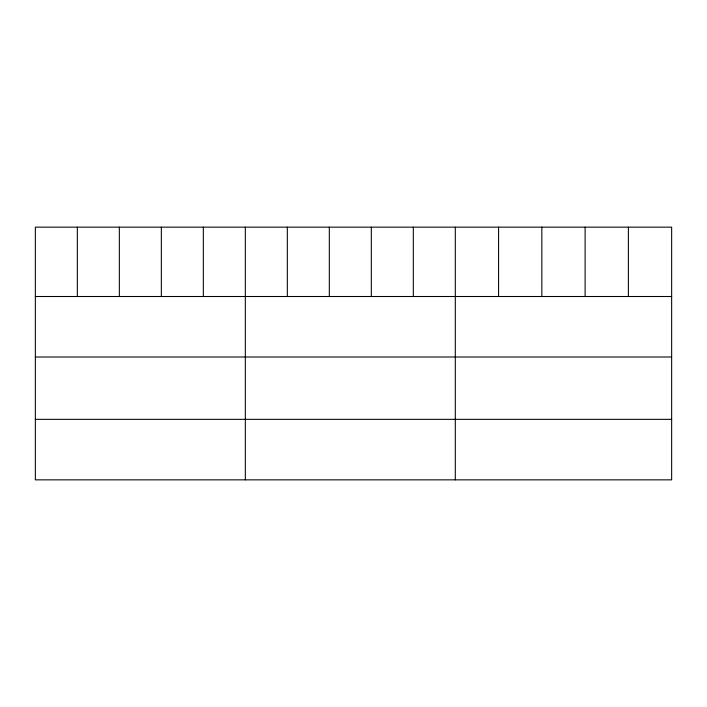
<?xml version="1.0" encoding="UTF-8"?>
<svg xmlns="http://www.w3.org/2000/svg" width="707" height="707" viewBox="0 0 707 707"><rect width="100%" height="100%" fill="white"/><g stroke="black" fill="none" stroke-linecap="round" stroke-linejoin="round"><path stroke-width="1.06" d="M671.65 296.507L671.65 479.85L35.35 479.85L35.35 227.15L671.65 227.15L671.65 296.507L35.35 296.507M35.35 357.008L671.65 357.008M35.35 419.348L671.65 419.348M628.382 227.15L628.382 296.507M585.113 227.15L585.113 296.507M541.845 227.15L541.845 296.507M498.576 227.15L498.576 296.507M455.308 227.15L455.308 479.85M413.312 227.15L413.312 296.507M371.316 227.15L371.316 296.507M329.321 227.15L329.321 296.507M287.325 227.15L287.325 296.507M245.329 227.15L245.329 479.85M203.333 227.15L203.333 296.507M161.337 227.15L161.337 296.507M119.342 227.15L119.342 296.507M77.346 227.15L77.346 296.507"/></g></svg>
